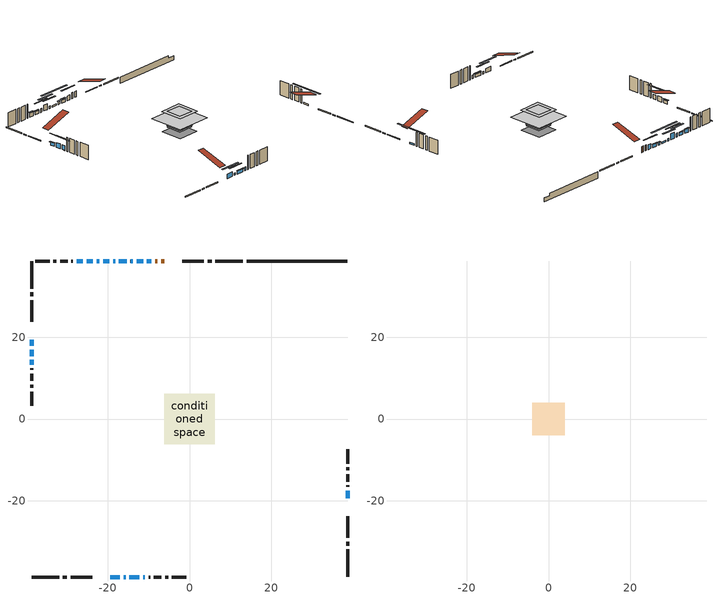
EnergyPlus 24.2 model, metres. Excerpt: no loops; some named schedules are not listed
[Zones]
conditioned space
 floor outside (Floor1 construction): -2.82,-2.82 -2.82,2.82 2.82,2.82 2.82,-2.82 z0.61
 floor adiabatic (AdiabaticFloorConstruction): -6.16,-6.16 -6.16,6.16 6.16,6.16 6.16,-6.16 z3.05
 floor foundation (Slab1 construction): -3.86,-3.86 -3.86,3.86 3.86,3.86 3.86,-3.86 z-1.52
 floor foundation (Slab2 construction): -2.68,-2.68 -2.68,2.68 2.68,2.68 2.68,-2.68 z0
 wall outside (RimJoist1 construction): 13.09,38.71 6.35,38.71 / -38.71,-38.71 -31.96,-38.71 / -38.71,38.71 -38.71,31.96 / 38.71,-38.71 38.71,-31.96 z0.61:0.91
 wall outside (RimJoist2 construction): 5.42,38.71 4.42,38.71 / -31.03,-38.71 -30.03,-38.71 / -38.71,31.03 -38.71,30.03 / 38.71,-31.03 38.71,-30.03 z0.61:0.91
 wall outside (RimJoist3 construction): 3.49,38.71 -1.82,38.71 / -29.11,-38.71 -23.79,-38.71 / -38.71,29.11 -38.71,23.79 / 38.71,-29.11 38.71,-23.79 z0.61:0.91
 wall outside (AdiabaticWallConstruction 1): -6.14,38.71 -6.95,38.71 / -7.88,38.71 -8.42,38.71 z0.61:2.64
 wall outside (AdiabaticWallConstruction): -9.34,38.71 -10.47,38.71 / -38.71,17.03 -38.71,15.4 / -38.71,14.47 -38.71,13.35 z0.61:2.24; -19.48,-38.71 -17.04,-38.71 z0.61:2.13; -11.39,38.71 -12.92,38.71 / -14.73,-38.71 -12.29,-38.71 / -38.71,19.48 -38.71,17.95 / -23.67,38.71 -25.2,38.71 z0.61:1.68; -13.84,38.71 -14.46,38.71 z0.61:1.53; -16.11,-38.71 -15.65,-38.71 / -18.24,38.71 -18.7,38.71 z0.61:1.43; 38.71,-19.48 38.71,-17.55 / -15.38,38.71 -17.32,38.71 z0.61:1.12; -19.63,38.71 -21.16,38.71 z0.61:2.64; -22.08,38.71 -22.75,38.71 z0.61:1.93; -26.13,38.71 -27.65,38.71 z0.61:1.98; -11.36,-38.71 -10.94,-38.71 z0.61:1.83
 wall outside (Wall1 construction): -28.58,38.71 -28.95,38.71 / -10.01,-38.71 -9.64,-38.71 / -38.71,12.42 -38.71,12.05 / 38.71,-16.62 38.71,-16.24 z0.61:5.49
 wall outside (Wall2 construction): -29.88,38.71 -31.69,38.71 / -8.71,-38.71 -6.9,-38.71 / -38.71,11.12 -38.71,9.31 / 38.71,-15.31 38.71,-13.51 z0.61:5.49
 wall outside (Wall3 construction): -32.62,38.71 -33.34,38.71 / -5.97,-38.71 -5.25,-38.71 / -38.71,8.38 -38.71,7.66 / 38.71,-12.58 38.71,-11.86 z0.61:5.49
 wall outside (Wall4 construction): -34.27,38.71 -37.78,38.71 / -4.32,-38.71 -0.81,-38.71 / -38.71,6.74 -38.71,3.22 / 38.71,-10.93 38.71,-7.41 z0.61:5.49
 wall foundation (FoundationWall1 construction): 14.02,38.71,-1.52 14.02,38.71,0.61 36.24,38.71,0.61 36.24,38.71,-0.19 38.71,38.71,-0.19 38.71,38.71,-1.52
 window (WindowConstruction): -9.35,38.71 -10.46,38.71 z0.61:2.23
 window (WindowConstruction 8): -19.48,-38.71 -17.04,-38.71 z0.61:2.13
 window (WindowConstruction 9): -11.39,38.71 -12.92,38.71 z0.61:1.68
 window (WindowConstruction 10): -13.85,38.71 -14.46,38.71 z0.61:1.52
 window (WindowConstruction 11): -16.11,-38.71 -15.65,-38.71 z0.61:1.42
 window (WindowConstruction 12): -14.72,-38.71 -12.29,-38.71 z0.61:1.68
 window (WindowConstruction 13): -38.71,19.48 -38.71,17.95 z0.61:1.68
 window (WindowConstruction 15): 38.71,-19.48 38.71,-17.55 z0.61:1.12
 window (WindowConstruction 16): -15.38,38.71 -17.32,38.71 z0.61:1.12
 window (WindowConstruction 1): -18.24,38.71 -18.7,38.71 z0.61:1.42
 window (WindowConstruction 2): -19.63,38.71 -21.15,38.71 z0.61:2.64
 window (WindowConstruction 3): -22.08,38.71 -22.75,38.71 z0.61:1.93
 window (WindowConstruction 4): -23.67,38.71 -25.2,38.71 z0.61:1.68
 window (WindowConstruction 5): -26.13,38.71 -27.65,38.71 z0.61:1.98
 window (WindowConstruction 6): -38.71,17.02 -38.71,15.4 z0.61:2.23
 window (WindowConstruction 7): -38.71,14.47 -38.71,13.35 z0.61:2.23
 window (WindowConstruction 14): -11.36,-38.71 -10.94,-38.71 z0.61:1.83
 door (Door): -6.14,38.71 -6.95,38.71 z0.61:2.64
 door (Door 1): -7.88,38.71 -8.42,38.71 z0.61:2.64
 ceiling adiabatic (AdiabaticFloorConstruction): 6.16,-6.16 6.16,6.16 -6.16,6.16 -6.16,-6.16 z3.05
attic - vented
 floor to conditioned space (Floor2 construction Reversed): -2.69,-2.69 -2.69,2.69 2.69,2.69 2.69,-2.69 z5.49
 floor to conditioned space (Floor3 construction Reversed): -3.96,-3.96 -3.96,3.96 3.96,3.96 3.96,-3.96 z5.49
 roof outside (Roof1 construction): -5.21,38.71,5.49 -5.21,29.39,8.6 -2.75,29.39,8.6 -2.75,38.71,5.49; -20.41,-38.71,5.49 -20.41,-29.39,8.6 -22.86,-29.39,8.6 -22.86,-38.71,5.49; -38.71,20.41,5.49 -29.39,20.41,8.6 -29.39,22.86,8.6 -38.71,22.86,5.49; 38.71,-20.41,5.49 29.39,-20.41,8.6 29.39,-22.86,8.6 38.71,-22.86,5.49
shading: -12.95,38.71 -6.86,38.71 -6.86,39.12 -12.95,39.12 z4.72; -14.55,-38.71 -21.97,-38.71 -21.97,-39.12 -14.55,-39.12 z4.62; -13.12,38.71 -11.19,38.71 -11.19,39.12 -13.12,39.12 z1.88; -14.66,38.71 -13.64,38.71 -13.64,39.12 -14.66,39.12 z1.73; -13.16,-38.71 -18.6,-38.71 -18.6,-39.12 -13.16,-39.12 z3.91; -12.09,-38.71 -14.93,-38.71 -14.93,-39.12 -12.09,-39.12 z1.88; -38.71,17.75 -38.71,19.68 -39.12,19.68 -39.12,17.75 z1.88; 38.71,-12.62 38.71,-24.41 39.12,-24.41 39.12,-12.62 z6.05; -22.24,38.71 -10.46,38.71 -10.46,39.12 -22.24,39.12 z6.05; -21.19,38.71 -15.75,38.71 -15.75,39.12 -21.19,39.12 z3.91; -23.64,38.71 -17.14,38.71 -17.14,39.12 -23.64,39.12 z5.13; -25.24,38.71 -19.59,38.71 -19.59,39.12 -25.24,39.12 z4.42; -25.4,38.71 -23.47,38.71 -23.47,39.12 -25.4,39.12 z1.88; -27.85,38.71 -25.93,38.71 -25.93,39.12 -27.85,39.12 z2.18; -38.71,12.91 -38.71,19.51 -39.12,19.51 -39.12,12.91 z4.72; -38.71,10.86 -38.71,16.96 -39.12,16.96 -39.12,10.86 z4.72
[Building]
Building 1: Terrain=Suburbs
[Site:Location]
Ottawa Intl AP_ON: Latitude {deg}=45.32; Longitude {deg}=-75.67; Time Zone {hr}=-5; Elevation {m}=115; Keep Site Location Information=Yes
[Site:GroundTemperature:Shallow]
1.18808, -1.19398, -1.38475, -0.254337, 4.28362, 8.80044, 12.7163, 15.1969, 15.4076, 13.3901, 9.57408, 5.19582
[Site:WaterMainsTemperature]
Calculation Method=Schedule; Temperature Schedule=mains temperature schedule
[Material] Roughness=Rough; Thermal Absorptance=0.9
Name | Thickness {m} | Conductivity {W/m-K} | Density {kg/m3} | Specific Heat {J/kg-K} | Solar Absorptance | Visible Absorptance
asphalt or fiberglass shingles | 0.00635 | 0.162714 | 1121.4 | 1465.45 | 0.4 | 0.4
ceiling loosefill ins | 0.169333 | 0.0480833 | 16.02 | 1046.75 | 0.7 | 0.7
ceiling stud and cavity | 0.1397 | 0.12817 | 65.682 | 1177.47 | 0.7 | 0.7
ceiling stud and cavity 1 | 0.1397 | 0.103981 | 65.682 | 1177.47 | 0.7 | 0.7
concrete 4.0 in. | 0.1016 | 1.803125 | 2242.8 | 837.4 | 0.7 | 0.7
concrete 8.0 in. | 0.2032 | 1.803125 | 2242.8 | 837.4 | 0.7 | 0.7
door material | 0.04445 | 0.327969 | 512.64 | 1214.23 | 0.7 | 0.7
exterior vertical ins | 0.00286223 | 0.029427 | 32.04 | 1214.23 | 0.7 | 0.7
floor covering | 0.0127 | 0.0433444 | 54.468 | 1339.84 | 0.6 | 0.6
floor rigid ins; rim joist rigid ins | 0.051816 | 0.029427 | 32.04 | 1214.23 | 0.7 | 0.7
floor rigid ins 1; wall rigid ins | 0.512978 | 0.029427 | 32.04 | 1214.23 | 0.7 | 0.7
floor stud and cavity | 0.1397 | 0.0833205 | 92.3553 | 1139.71 | 0.7 | 0.7
floor stud and cavity 1 | 0.1397 | 1.75129 | 37.0049 | 1207.88 | 0.7 | 0.7
furniture material conditioned space 1 | 0.1524 | 0.115458 | 640.8 | 1214.23 | 0.6 | 0.6
gypsum board | 0.0127 | 0.160291 | 801 | 837.4 | 0.6 | 0.6
gypsum board 1 | 0.0127 | 0.160291 | 801 | 837.4 | 0.7 | 0.7
osb sheathing 0.5 in. | 0.0127 | 0.115458 | 512.64 | 1214.23 | 0.7 | 0.7
osb sheathing 0.75 in. | 0.01905 | 0.115458 | 512.64 | 1214.23 | 0.7 | 0.7
osb sheathing 2.0 in. | 0.0508 | 0.115458 | 512.64 | 1214.23 | 0.7 | 0.7
rim joist stud and cavity | 0.0508 | 0.0356798 | 125.044 | 1163.47 | 0.6 | 0.6
rim joist stud and cavity 1 | 0.0508 | 0.0409464 | 125.044 | 1163.47 | 0.6 | 0.6
rim joist stud and cavity 2 | 0.0508 | 0.165372 | 50.32683 | 1063.81 | 0.6 | 0.6
wall stud and cavity | 0.1397 | 0.126336 | 139.0536 | 1170.24 | 0.7 | 0.7
wall stud and cavity 1 | 0.1397 | 0.10094 | 139.0536 | 1170.24 | 0.7 | 0.7
wall stud and cavity 2 | 0.1397 | 0.0950161 | 139.0536 | 1170.24 | 0.7 | 0.7
wall stud and cavity 3 | 0.1397 | 0.100175 | 139.0536 | 1170.24 | 0.7 | 0.7
wall stud and cavity 4 | 0.0889 | 0.380278 | 52.3479 | 1209.89 | 0.7 | 0.7
wall stud and cavity 5 | 0.0889 | 0.391764 | 83.0341 | 1211.67 | 0.7 | 0.7
wood siding | 0.0254 | 0.102417 | 544.68 | 1172.36 | 0.4 | 0.4
wood siding 1; wood siding 2; wood siding 3 | 0.0254 | 0.102417 | 544.68 | 1172.36 | 0.7 | 0.7
[WindowMaterial:SimpleGlazingSystem]
Name | U-Factor {W/m2-K} | Solar Heat Gain Coefficient
WindowMaterial | 3.0542 | 0.61
WindowMaterial 1 | 3.125739 | 0.41
WindowMaterial 10 | 3.02751 | 0.45
WindowMaterial 11 | 3.10246 | 0.6
WindowMaterial 12 | 3.04284 | 0.44
WindowMaterial 2 | 2.98606 | 0.58
WindowMaterial 3 | 3.08259 | 0.54
WindowMaterial 4 | 3.05704 | 0.61
WindowMaterial 5 | 2.918492 | 0.63
WindowMaterial 6 | 3.04227 | 0.64
WindowMaterial 7 | 2.89692 | 0.65
WindowMaterial 8 | 2.93212 | 0.61
WindowMaterial 9 | 2.99571 | 0.51
[Construction]
AdiabaticFloorConstruction: floor stud and cavity 1, floor rigid ins 1, osb sheathing 0.75 in., floor covering
AdiabaticWallConstruction: wood siding 2, wall rigid ins, wall stud and cavity 4, gypsum board
AdiabaticWallConstruction 1: wood siding 3, wall rigid ins, wall stud and cavity 4, gypsum board
Door; Door 1: door material
Floor1 construction: floor stud and cavity, floor rigid ins, osb sheathing 0.75 in., floor covering
Floor2 construction Reversed: gypsum board, ceiling stud and cavity, ceiling loosefill ins
Floor3 construction Reversed: gypsum board, ceiling stud and cavity 1, ceiling loosefill ins
FoundationWall1 construction: concrete 8.0 in., gypsum board 1
furniture construction conditioned space 1: furniture material conditioned space 1
PartitionWallConstruction: gypsum board, wall stud and cavity 5, gypsum board
RimJoist1 construction: wood siding 1, osb sheathing 2.0 in., rim joist stud and cavity
RimJoist2 construction: wood siding 1, rim joist rigid ins, osb sheathing 2.0 in., rim joist stud and cavity 1
RimJoist3 construction: wood siding 1, rim joist stud and cavity 2
Roof1 construction: asphalt or fiberglass shingles
Slab1 construction; Slab2 construction: concrete 4.0 in.
Wall1 construction: wood siding, osb sheathing 0.5 in., wall stud and cavity, gypsum board
Wall2 construction: wood siding, osb sheathing 0.5 in., wall stud and cavity 1, gypsum board
Wall3 construction: wood siding, osb sheathing 0.5 in., wall stud and cavity 2, gypsum board
Wall4 construction: wood siding, osb sheathing 0.5 in., wall stud and cavity 3, gypsum board
WindowConstruction; WindowConstruction 7: WindowMaterial
WindowConstruction 1: WindowMaterial 1
WindowConstruction 10: WindowMaterial 9
WindowConstruction 11: WindowMaterial 10
WindowConstruction 12; WindowConstruction 5: WindowMaterial 5
WindowConstruction 13; WindowConstruction 9: WindowMaterial 8
WindowConstruction 14: WindowMaterial 11
WindowConstruction 15; WindowConstruction 16: WindowMaterial 12
WindowConstruction 2: WindowMaterial 2
WindowConstruction 3: WindowMaterial 3
WindowConstruction 4: WindowMaterial 4
WindowConstruction 6: WindowMaterial 6
WindowConstruction 8: WindowMaterial 7
[Zone] Multiplier=1; Part of Total Floor Area=Yes
Name | Volume {m3}
attic - vented | 46.2507
conditioned space | 527.5
[Space]
Name | Zone | Volume {m3}
attic - vented 1 | attic - vented | 46.2507
conditioned space 1 | conditioned space | 527.5
[ZoneInfiltration:EffectiveLeakageArea]
infil attic - vented 1: Zone or Space=attic - vented 1; Schedule=Always On Discrete; Effective Air Leakage Area {cm2}=3859.37; Stack Coefficient=0.000216149; Wind Coefficient=9.93337e-06
[ZoneMixing]
whole house fan mix: Zone or Space=attic - vented; Schedule=Always On Continuous; Design Flow Rate Calculation Method=Flow/Zone; Design Flow Rate {m3/s}=0; Source Zone or Space=conditioned space
[SurfaceProperty:ExposedFoundationPerimeter] Exposed Perimeter Calculation Method=TotalExposedPerimeter
Name | Total Exposed Perimeter {m}
Slab1 | 24.689
Slab2 | 16.154
[InternalMass] Zone or ZoneList=conditioned space; Space or SpaceList=conditioned space 1
Name | Construction | Surface Area {m2}
furniture mass conditioned space 1 | furniture construction conditioned space 1 | 108.85
partition wall mass | PartitionWallConstruction | 272.126
[Lights]
interior lighting: Zone or ZoneList or Space or SpaceList=conditioned space 1; Schedule=interior lighting schedule; Design Level Calculation Method=LightingLevel; Lighting Level {W}=343.2; Return Air Fraction=0; Fraction Radiant=0.6; Fraction Visible=0.2; Fraction Replaceable=1
[People]
occupants: Zone or ZoneList or Space or SpaceList=conditioned space 1; Number of People Schedule=occupants schedule; Number of People Calculation Method=People; Number of People=3; Fraction Radiant=0.314171; Sensible Heat Fraction=0.56303; Activity Level Schedule=occupants activity schedule; Carbon Dioxide Generation Rate {m3/s-W}=0; Enable ASHRAE 55 Comfort Warnings=No; Mean Radiant Temperature Calculation Type=EnclosureAveraged
[ElectricEquipment] Zone or ZoneList or Space or SpaceList=conditioned space 1; Design Level Calculation Method=EquipmentLevel
Name | Schedule | Design Level {W} | Fraction Latent | Fraction Radiant | Fraction Lost
clothes dryer | clothes dryer schedule | 140.772 | 0.015 | 0.081 | 0.85
clothes washer | clothes washer schedule | 32.1985 | 0.03 | 0.162 | 0.7
cooking range | cooking range schedule | 215.147 | 0.08 | 0.432 | 0.2
dishwasher | dishwasher schedule | 66.8632 | 0.3 | 0.18 | 0.4
fridge | fridge schedule | 72.9452 | 0 | 0.6 | 0
mech vent bath fan 0 | mech vent bath fan 0 schedule | 50.2 | 0 | 0 | 1
mech vent bath fan 1 | mech vent bath fan 1 schedule | 50.2 | 0 | 0 | 1
mech vent house fan | mech vent house fan schedule | 0 | 0 | 0 | 1
mech vent house fan cfis | mech vent house fan cfis schedule | 0 | 0 | 0 | 0
mech vent range fan 0 | mech vent range fan 0 schedule | 57 | 0 | 0 | 1
misc plug loads | misc plug loads schedule | 494.7 | 0.045 | 0.513 | 0.1
whole house fan | Always On Discrete | 0 | 0 | 0 | 1
[OtherEquipment] Zone or ZoneList or Space or SpaceList=conditioned space 1; Design Level Calculation Method=EquipmentLevel
Name | Fuel Type | Schedule | Design Level {W} | Fraction Latent | Fraction Radiant | Fraction Lost
clothes dryer 1 | Electricity | clothes dryer schedule | 0 | 0.015 | 0.081 | 0.85
cooking range 1 | Electricity | cooking range schedule | 0 | 0.08 | 0.432 | 0.2
general water use latent | None | general water use schedule | 62.594 | 1 | 0 | 0
general water use sensible | None | general water use schedule | -61.6891 | 0 | 0.6 | 0
mech vent house fan latent load | None | Always On Discrete | 0 | 1 | 0 | 0
mech vent house fan sensible load | None | Always On Discrete | 0 | 0 | 0 | 0
water heater energy adjustment1 | NaturalGas | Always On Discrete | 0.01 | 0 | 0 | 1
[ZoneInfiltration:DesignFlowRate] Zone or ZoneList or Space or SpaceList=conditioned space 1; Schedule=Always On Discrete; Design Flow Rate Calculation Method=Flow/Zone; Design Flow Rate {m3/s}=0
infil flow; natural vent flow; whole house fan flow
[Foundation:Kiva] Initial Indoor Air Temperature {C}=18; Wall Depth Below Slab {m}=0.2032
Name | Wall Height Above Grade {m} | Custom Block Material Name 1 | Custom Block Depth 1 {m} | Custom Block X Position 1 {m} | Custom Block Z Position 1 {m}
Foundation Kiva 1 | 0.609996 | exterior vertical ins | 2.13 | 0.2159 | 0
Foundation Kiva 2 | 0.1016
[Foundation:Kiva:Settings]
Soil Conductivity {W/m-K}=0.849921; Soil Density {kg/m3}=1842.3; Soil Specific Heat {J/kg-K}=418.7; Ground Solar Absorptivity=0.9; Ground Thermal Absorptivity=0.9; Ground Surface Roughness {m}=0.03; Far-Field Width {m}=40; Deep-Ground Boundary Condition=ZeroFlux; Deep-Ground Depth {m}=40; Minimum Cell Dimension {m}=0.2; Maximum Cell Growth Coefficient=3; Simulation Timestep=Timestep
[Exterior:Lights]
exterior lighting: Schedule=exterior lighting schedule; Design Level {W}=75.6
[Schedule:Constant]
Name | Hourly Value
Always On Continuous; mech vent house fan schedule; mech vent house fan cfis schedule; Always On Discrete | 1
occupants activity schedule | 117.228
fridge schedule | 0
[Schedule:Week:Daily]
interior lighting schedule Week Rule - Jan1-Jan27: interior lighting schedule day, interior lighting schedule day, interior lighting schedule day, interior lighting schedule day, interior lighting schedule day, interior lighting schedule day, interior lighting schedule day, interior lighting schedule default day, interior lighting schedule default day, interior lighting schedule default day, interior lighting schedule default day, interior lighting schedule default day
interior lighting schedule Week Rule - Jan28-Feb3: interior lighting schedule day, interior lighting schedule day, interior lighting schedule day, interior lighting schedule day, interior lighting schedule day 1, interior lighting schedule day 1, interior lighting schedule day 1, interior lighting schedule default day, interior lighting schedule default day, interior lighting schedule default day, interior lighting schedule default day, interior lighting schedule default day
interior lighting schedule Week Rule - Feb4-Feb24: interior lighting schedule day 1, interior lighting schedule day 1, interior lighting schedule day 1, interior lighting schedule day 1, interior lighting schedule day 1, interior lighting schedule day 1, interior lighting schedule day 1, interior lighting schedule default day, interior lighting schedule default day, interior lighting schedule default day, interior lighting schedule default day, interior lighting schedule default day
interior lighting schedule Week Rule - Feb25-Mar3: interior lighting schedule day 1, interior lighting schedule day 1, interior lighting schedule day 1, interior lighting schedule day 1, interior lighting schedule day 2, interior lighting schedule day 2, interior lighting schedule day 2, interior lighting schedule default day, interior lighting schedule default day, interior lighting schedule default day, interior lighting schedule default day, interior lighting schedule default day
interior lighting schedule Week Rule - Mar4-Mar31: interior lighting schedule day 2, interior lighting schedule day 2, interior lighting schedule day 2, interior lighting schedule day 2, interior lighting schedule day 2, interior lighting schedule day 2, interior lighting schedule day 2, interior lighting schedule default day, interior lighting schedule default day, interior lighting schedule default day, interior lighting schedule default day, interior lighting schedule default day
interior lighting schedule Week Rule - Apr1-Apr28: interior lighting schedule day 3, interior lighting schedule day 3, interior lighting schedule day 3, interior lighting schedule day 3, interior lighting schedule day 3, interior lighting schedule day 3, interior lighting schedule day 3, interior lighting schedule default day, interior lighting schedule default day, interior lighting schedule default day, interior lighting schedule default day, interior lighting schedule default day
interior lighting schedule Week Rule - Apr29-May5: interior lighting schedule day 3, interior lighting schedule day 3, interior lighting schedule day 4, interior lighting schedule day 4, interior lighting schedule day 4, interior lighting schedule day 4, interior lighting schedule day 4, interior lighting schedule default day, interior lighting schedule default day, interior lighting schedule default day, interior lighting schedule default day, interior lighting schedule default day
interior lighting schedule Week Rule - May6-May26: interior lighting schedule day 4, interior lighting schedule day 4, interior lighting schedule day 4, interior lighting schedule day 4, interior lighting schedule day 4, interior lighting schedule day 4, interior lighting schedule day 4, interior lighting schedule default day, interior lighting schedule default day, interior lighting schedule default day, interior lighting schedule default day, interior lighting schedule default day
interior lighting schedule Week Rule - May27-Jun2: interior lighting schedule day 4, interior lighting schedule day 4, interior lighting schedule day 4, interior lighting schedule day 4, interior lighting schedule day 4, interior lighting schedule day 5, interior lighting schedule day 5, interior lighting schedule default day, interior lighting schedule default day, interior lighting schedule default day, interior lighting schedule default day, interior lighting schedule default day
interior lighting schedule Week Rule - Jun3-Jun30: interior lighting schedule day 5, interior lighting schedule day 5, interior lighting schedule day 5, interior lighting schedule day 5, interior lighting schedule day 5, interior lighting schedule day 5, interior lighting schedule day 5, interior lighting schedule default day, interior lighting schedule default day, interior lighting schedule default day, interior lighting schedule default day, interior lighting schedule default day
interior lighting schedule Week Rule - Jul1-Jul28: interior lighting schedule day 6, interior lighting schedule day 6, interior lighting schedule day 6, interior lighting schedule day 6, interior lighting schedule day 6, interior lighting schedule day 6, interior lighting schedule day 6, interior lighting schedule default day, interior lighting schedule default day, interior lighting schedule default day, interior lighting schedule default day, interior lighting schedule default day
interior lighting schedule Week Rule - Jul29-Aug4: interior lighting schedule day 6, interior lighting schedule day 6, interior lighting schedule day 6, interior lighting schedule day 7, interior lighting schedule day 7, interior lighting schedule day 7, interior lighting schedule day 7, interior lighting schedule default day, interior lighting schedule default day, interior lighting schedule default day, interior lighting schedule default day, interior lighting schedule default day
interior lighting schedule Week Rule - Aug5-Aug25: interior lighting schedule day 7, interior lighting schedule day 7, interior lighting schedule day 7, interior lighting schedule day 7, interior lighting schedule day 7, interior lighting schedule day 7, interior lighting schedule day 7, interior lighting schedule default day, interior lighting schedule default day, interior lighting schedule default day, interior lighting schedule default day, interior lighting schedule default day
interior lighting schedule Week Rule - Aug26-Sep1: interior lighting schedule day 7, interior lighting schedule day 7, interior lighting schedule day 7, interior lighting schedule day 7, interior lighting schedule day 7, interior lighting schedule day 7, interior lighting schedule day 8, interior lighting schedule default day, interior lighting schedule default day, interior lighting schedule default day, interior lighting schedule default day, interior lighting schedule default day
interior lighting schedule Week Rule - Sep2-Sep29: interior lighting schedule day 8, interior lighting schedule day 8, interior lighting schedule day 8, interior lighting schedule day 8, interior lighting schedule day 8, interior lighting schedule day 8, interior lighting schedule day 8, interior lighting schedule default day, interior lighting schedule default day, interior lighting schedule default day, interior lighting schedule default day, interior lighting schedule default day
interior lighting schedule Week Rule - Sep30-Oct6: interior lighting schedule day 8, interior lighting schedule day 9, interior lighting schedule day 9, interior lighting schedule day 9, interior lighting schedule day 9, interior lighting schedule day 9, interior lighting schedule day 9, interior lighting schedule default day, interior lighting schedule default day, interior lighting schedule default day, interior lighting schedule default day, interior lighting schedule default day
interior lighting schedule Week Rule - Oct7-Oct27: interior lighting schedule day 9, interior lighting schedule day 9, interior lighting schedule day 9, interior lighting schedule day 9, interior lighting schedule day 9, interior lighting schedule day 9, interior lighting schedule day 9, interior lighting schedule default day, interior lighting schedule default day, interior lighting schedule default day, interior lighting schedule default day, interior lighting schedule default day
interior lighting schedule Week Rule - Oct28-Nov3: interior lighting schedule day 9, interior lighting schedule day 9, interior lighting schedule day 9, interior lighting schedule day 9, interior lighting schedule day 10, interior lighting schedule day 10, interior lighting schedule day 10, interior lighting schedule default day, interior lighting schedule default day, interior lighting schedule default day, interior lighting schedule default day, interior lighting schedule default day
interior lighting schedule Week Rule - Nov4-Nov24: interior lighting schedule day 10, interior lighting schedule day 10, interior lighting schedule day 10, interior lighting schedule day 10, interior lighting schedule day 10, interior lighting schedule day 10, interior lighting schedule day 10, interior lighting schedule default day, interior lighting schedule default day, interior lighting schedule default day, interior lighting schedule default day, interior lighting schedule default day
interior lighting schedule Week Rule - Nov25-Dec1: interior lighting schedule day 10, interior lighting schedule day 10, interior lighting schedule day 10, interior lighting schedule day 10, interior lighting schedule day 10, interior lighting schedule day 10, interior lighting schedule day 11, interior lighting schedule default day, interior lighting schedule default day, interior lighting schedule default day, interior lighting schedule default day, interior lighting schedule default day
interior lighting schedule Week Rule - Dec2-Dec31: interior lighting schedule day 11, interior lighting schedule day 11, interior lighting schedule day 11, interior lighting schedule day 11, interior lighting schedule day 11, interior lighting schedule day 11, interior lighting schedule day 11, interior lighting schedule default day, interior lighting schedule default day, interior lighting schedule default day, interior lighting schedule default day, interior lighting schedule default day
occupants schedule Week Rule - Jan1-Dec31: occupants schedule day, occupants schedule day, occupants schedule day, occupants schedule day, occupants schedule day, occupants schedule day, occupants schedule day, occupants schedule default day, occupants schedule default day, occupants schedule default day, occupants schedule default day, occupants schedule default day
clothes dryer schedule Week Rule - Jan1-Dec31: clothes dryer schedule day, clothes dryer schedule day, clothes dryer schedule day, clothes dryer schedule day, clothes dryer schedule day, clothes dryer schedule day, clothes dryer schedule day, clothes dryer schedule default day, clothes dryer schedule default day, clothes dryer schedule default day, clothes dryer schedule default day, clothes dryer schedule default day
clothes washer schedule Week Rule - Jan1-Dec31: clothes washer schedule day, clothes washer schedule day, clothes washer schedule day, clothes washer schedule day, clothes washer schedule day, clothes washer schedule day, clothes washer schedule day, clothes washer schedule default day, clothes washer schedule default day, clothes washer schedule default day, clothes washer schedule default day, clothes washer schedule default day
cooking range schedule Week Rule - Jan1-Dec31: cooking range schedule day, cooking range schedule day, cooking range schedule day, cooking range schedule day, cooking range schedule day, cooking range schedule day, cooking range schedule day, cooking range schedule default day, cooking range schedule default day, cooking range schedule default day, cooking range schedule default day, cooking range schedule default day
dishwasher schedule Week Rule - Jan1-Dec31: dishwasher schedule day, dishwasher schedule day, dishwasher schedule day, dishwasher schedule day, dishwasher schedule day, dishwasher schedule day, dishwasher schedule day, dishwasher schedule default day, dishwasher schedule default day, dishwasher schedule default day, dishwasher schedule default day, dishwasher schedule default day
mech vent bath fan 0 schedule Week Rule - Jan1-Dec31: mech vent bath fan 0 schedule day, mech vent bath fan 0 schedule day, mech vent bath fan 0 schedule day, mech vent bath fan 0 schedule day, mech vent bath fan 0 schedule day, mech vent bath fan 0 schedule day, mech vent bath fan 0 schedule day, mech vent bath fan 0 schedule default day, mech vent bath fan 0 schedule default day, mech vent bath fan 0 schedule default day, mech vent bath fan 0 schedule default day, mech vent bath fan 0 schedule default day
mech vent bath fan 1 schedule Week Rule - Jan1-Dec31: mech vent bath fan 1 schedule day, mech vent bath fan 1 schedule day, mech vent bath fan 1 schedule day, mech vent bath fan 1 schedule day, mech vent bath fan 1 schedule day, mech vent bath fan 1 schedule day, mech vent bath fan 1 schedule day, mech vent bath fan 1 schedule default day, mech vent bath fan 1 schedule default day, mech vent bath fan 1 schedule default day, mech vent bath fan 1 schedule default day, mech vent bath fan 1 schedule default day
mech vent range fan 0 schedule Week Rule - Jan1-Dec31: mech vent range fan 0 schedule day, mech vent range fan 0 schedule day, mech vent range fan 0 schedule day, mech vent range fan 0 schedule day, mech vent range fan 0 schedule day, mech vent range fan 0 schedule day, mech vent range fan 0 schedule day, mech vent range fan 0 schedule default day, mech vent range fan 0 schedule default day, mech vent range fan 0 schedule default day, mech vent range fan 0 schedule default day, mech vent range fan 0 schedule default day
misc plug loads schedule Week Rule - Jan1-Dec31: misc plug loads schedule day, misc plug loads schedule day, misc plug loads schedule day, misc plug loads schedule day, misc plug loads schedule day, misc plug loads schedule day, misc plug loads schedule day, misc plug loads schedule default day, misc plug loads schedule default day, misc plug loads schedule default day, misc plug loads schedule default day, misc plug loads schedule default day
general water use schedule Week Rule - Jan1-Dec31: general water use schedule day, general water use schedule day, general water use schedule day, general water use schedule day, general water use schedule day, general water use schedule day, general water use schedule day, general water use schedule default day, general water use schedule default day, general water use schedule default day, general water use schedule default day, general water use schedule default day
exterior lighting schedule Week Rule - Jan1-Jan27: exterior lighting schedule day, exterior lighting schedule day, exterior lighting schedule day, exterior lighting schedule day, exterior lighting schedule day, exterior lighting schedule day, exterior lighting schedule day, exterior lighting schedule default day, exterior lighting schedule default day, exterior lighting schedule default day, exterior lighting schedule default day, exterior lighting schedule default day
exterior lighting schedule Week Rule - Jan28-Feb3: exterior lighting schedule day, exterior lighting schedule day, exterior lighting schedule day, exterior lighting schedule day, exterior lighting schedule day 1, exterior lighting schedule day 1, exterior lighting schedule day 1, exterior lighting schedule default day, exterior lighting schedule default day, exterior lighting schedule default day, exterior lighting schedule default day, exterior lighting schedule default day
exterior lighting schedule Week Rule - Feb4-Feb24: exterior lighting schedule day 1, exterior lighting schedule day 1, exterior lighting schedule day 1, exterior lighting schedule day 1, exterior lighting schedule day 1, exterior lighting schedule day 1, exterior lighting schedule day 1, exterior lighting schedule default day, exterior lighting schedule default day, exterior lighting schedule default day, exterior lighting schedule default day, exterior lighting schedule default day
exterior lighting schedule Week Rule - Feb25-Mar3: exterior lighting schedule day 1, exterior lighting schedule day 1, exterior lighting schedule day 1, exterior lighting schedule day 1, exterior lighting schedule day 2, exterior lighting schedule day 2, exterior lighting schedule day 2, exterior lighting schedule default day, exterior lighting schedule default day, exterior lighting schedule default day, exterior lighting schedule default day, exterior lighting schedule default day
exterior lighting schedule Week Rule - Mar4-Mar31: exterior lighting schedule day 2, exterior lighting schedule day 2, exterior lighting schedule day 2, exterior lighting schedule day 2, exterior lighting schedule day 2, exterior lighting schedule day 2, exterior lighting schedule day 2, exterior lighting schedule default day, exterior lighting schedule default day, exterior lighting schedule default day, exterior lighting schedule default day, exterior lighting schedule default day
exterior lighting schedule Week Rule - Apr1-Apr28: exterior lighting schedule day 3, exterior lighting schedule day 3, exterior lighting schedule day 3, exterior lighting schedule day 3, exterior lighting schedule day 3, exterior lighting schedule day 3, exterior lighting schedule day 3, exterior lighting schedule default day, exterior lighting schedule default day, exterior lighting schedule default day, exterior lighting schedule default day, exterior lighting schedule default day
exterior lighting schedule Week Rule - Apr29-May5: exterior lighting schedule day 3, exterior lighting schedule day 3, exterior lighting schedule day 4, exterior lighting schedule day 4, exterior lighting schedule day 4, exterior lighting schedule day 4, exterior lighting schedule day 4, exterior lighting schedule default day, exterior lighting schedule default day, exterior lighting schedule default day, exterior lighting schedule default day, exterior lighting schedule default day
[Schedule:Year]
interior lighting schedule: interior lighting schedule Week Rule - Jan1-Jan27, 1, 1, 1, 27, interior lighting schedule Week Rule - Jan28-Feb3, 1, 28, 2, 3, interior lighting schedule Week Rule - Feb4-Feb24, 2, 4, 2, 24, interior lighting schedule Week Rule - Feb25-Mar3, 2, 25, 3, 3, interior lighting schedule Week Rule - Mar4-Mar31, 3, 4, 3, 31, interior lighting schedule Week Rule - Apr1-Apr28, 4, 1, 4, 28, interior lighting schedule Week Rule - Apr29-May5, 4, 29, 5, 5, interior lighting schedule Week Rule - May6-May26, 5, 6, 5, 26, interior lighting schedule Week Rule - May27-Jun2, 5, 27, 6, 2, interior lighting schedule Week Rule - Jun3-Jun30, 6, 3, 6, 30, interior lighting schedule Week Rule - Jul1-Jul28, 7, 1, 7, 28, interior lighting schedule Week Rule - Jul29-Aug4, 7, 29, 8, 4, interior lighting schedule Week Rule - Aug5-Aug25, 8, 5, 8, 25, interior lighting schedule Week Rule - Aug26-Sep1, 8, 26, 9, 1, interior lighting schedule Week Rule - Sep2-Sep29, 9, 2, 9, 29, interior lighting schedule Week Rule - Sep30-Oct6, 9, 30, 10, 6, interior lighting schedule Week Rule - Oct7-Oct27, 10, 7, 10, 27, interior lighting schedule Week Rule - Oct28-Nov3, 10, 28, 11, 3, interior lighting schedule Week Rule - Nov4-Nov24, 11, 4, 11, 24, interior lighting schedule Week Rule - Nov25-Dec1, 11, 25, 12, 1, interior lighting schedule Week Rule - Dec2-Dec31, 12, 2, 12, 31
occupants schedule: occupants schedule Week Rule - Jan1-Dec31, 1, 1, 12, 31
clothes dryer schedule: clothes dryer schedule Week Rule - Jan1-Dec31, 1, 1, 12, 31
clothes washer schedule: clothes washer schedule Week Rule - Jan1-Dec31, 1, 1, 12, 31
cooking range schedule: cooking range schedule Week Rule - Jan1-Dec31, 1, 1, 12, 31
dishwasher schedule: dishwasher schedule Week Rule - Jan1-Dec31, 1, 1, 12, 31
mech vent bath fan 0 schedule: mech vent bath fan 0 schedule Week Rule - Jan1-Dec31, 1, 1, 12, 31
mech vent bath fan 1 schedule: mech vent bath fan 1 schedule Week Rule - Jan1-Dec31, 1, 1, 12, 31
mech vent range fan 0 schedule: mech vent range fan 0 schedule Week Rule - Jan1-Dec31, 1, 1, 12, 31
misc plug loads schedule: misc plug loads schedule Week Rule - Jan1-Dec31, 1, 1, 12, 31
general water use schedule: general water use schedule Week Rule - Jan1-Dec31, 1, 1, 12, 31
exterior lighting schedule: exterior lighting schedule Week Rule - Jan1-Jan27, 1, 1, 1, 27, exterior lighting schedule Week Rule - Jan28-Feb3, 1, 28, 2, 3, exterior lighting schedule Week Rule - Feb4-Feb24, 2, 4, 2, 24, exterior lighting schedule Week Rule - Feb25-Mar3, 2, 25, 3, 3, exterior lighting schedule Week Rule - Mar4-Mar31, 3, 4, 3, 31, exterior lighting schedule Week Rule - Apr1-Apr28, 4, 1, 4, 28, exterior lighting schedule Week Rule - Apr29-May5, 4, 29, 5, 5, exterior lighting schedule Week Rule - May6-May26, 5, 6, 5, 26, exterior lighting schedule Week Rule - May27-Jun2, 5, 27, 6, 2, exterior lighting schedule Week Rule - Jun3-Jun30, 6, 3, 6, 30, exterior lighting schedule Week Rule - Jul1-Jul28, 7, 1, 7, 28, exterior lighting schedule Week Rule - Jul29-Aug4, 7, 29, 8, 4, exterior lighting schedule Week Rule - Aug5-Aug25, 8, 5, 8, 25, exterior lighting schedule Week Rule - Aug26-Sep1, 8, 26, 9, 1, exterior lighting schedule Week Rule - Sep2-Sep29, 9, 2, 9, 29, exterior lighting schedule Week Rule - Sep30-Oct6, 9, 30, 10, 6, exterior lighting schedule Week Rule - Oct7-Oct27, 10, 7, 10, 27, exterior lighting schedule Week Rule - Oct28-Nov3, 10, 28, 11, 3, exterior lighting schedule Week Rule - Nov4-Nov24, 11, 4, 11, 24, exterior lighting schedule Week Rule - Nov25-Dec1, 11, 25, 12, 1, exterior lighting schedule Week Rule - Dec2-Dec31, 12, 2, 12, 31
[Schedule:Compact]
mains temperature schedule: Through: 01/01, For: AllDays, Until: 24:00, 5.98056, Through: 01/02, For: AllDays, Until: 24:00, 5.90111, Through: 01/03, For: AllDays, Until: 24:00, 5.82222, Through: 01/04, For: AllDays, Until: 24:00, 5.74556, Through: 01/05, For: AllDays, Until: 24:00, 5.66944, Through: 01/06, For: AllDays, Until: 24:00, 5.595, Through: 01/07, For: AllDays, Until: 24:00, 5.52222, Through: 01/08, For: AllDays, Until: 24:00, 5.45, Through: 01/09, For: AllDays, Until: 24:00, 5.38, Through: 01/10, For: AllDays, Until: 24:00, 5.31111, Through: 01/11, For: AllDays, Until: 24:00, 5.24333, Through: 01/12, For: AllDays, Until: 24:00, 5.17778, Through: 01/13, For: AllDays, Until: 24:00, 5.11333, Through: 01/14, For: AllDays, Until: 24:00, 5.05, Through: 01/15, For: AllDays, Until: 24:00, 4.98833, Through: 01/16, For: AllDays, Until: 24:00, 4.92889, Through: 01/17, For: AllDays, Until: 24:00, 4.87, Through: 01/18, For: AllDays, Until: 24:00, 4.81333, Through: 01/19, For: AllDays, Until: 24:00, 4.75833, Through: 01/20, For: AllDays, Until: 24:00, 4.70444, Through: 01/21, For: AllDays, Until: 24:00, 4.65278, Through: 01/22, For: AllDays, Until: 24:00, 4.60222, Through: 01/23, For: AllDays, Until: 24:00, 4.55333, Through: 01/24, For: AllDays, Until: 24:00, 4.50667, Through: 01/25, For: AllDays, Until: 24:00, 4.46111, Through: 01/26, For: AllDays, Until: 24:00, 4.41722, Through: 01/27, For: AllDays, Until: 24:00, 4.37556, Through: 01/28, For: AllDays, Until: 24:00, 4.335, Through: 01/29, For: AllDays, Until: 24:00, 4.29667, Through: 01/30, For: AllDays, Until: 24:00, 4.26, Through: 01/31, For: AllDays, Until: 24:00, 4.225, Through: 02/01, For: AllDays, Until: 24:00, 4.19167, Through: 02/02, For: AllDays, Until: 24:00, 4.16, Through: 02/03, For: AllDays, Until: 24:00, 4.13056, Through: 02/04, For: AllDays, Until: 24:00, 4.10278, Through: 02/05, For: AllDays, Until: 24:00, 4.07667, Through: 02/06, For: AllDays, Until: 24:00, 4.05222, Through: 02/07, For: AllDays, Until: 24:00, 4.03, Through: 02/08, For: AllDays, Until: 24:00, 4.00889, Through: 02/09, For: AllDays, Until: 24:00, 3.99056, Through: 02/10, For: AllDays, Until: 24:00, 3.97333, Through: 02/11, For: AllDays, Until: 24:00, 3.95833, Through: 02/12, For: AllDays, Until: 24:00, 3.945, Through: 02/13, For: AllDays, Until: 24:00, 3.93333, Through: 02/14, For: AllDays, Until: 24:00, 3.92389, Through: 02/15, For: AllDays, Until: 24:00, 3.91611, Through: 02/16, For: AllDays, Until: 24:00, 3.91, Through: 02/17, For: AllDays, Until: 24:00, 3.90611, Through: 02/18, For: AllDays, Until: 24:00, 3.90389, Through: 02/19, For: AllDays, Until: 24:00, 3.90389, Through: 02/20, For: AllDays, Until: 24:00, 3.905, Through: 02/21, For: AllDays, Until: 24:00, 3.90889, Through: 02/22, For: AllDays, Until: 24:00, 3.91389, Through: 02/23, For: AllDays, Until: 24:00, 3.92111, Through: 02/24, For: AllDays, Until: 24:00, 3.93, Through: 02/25, For: AllDays, Until: 24:00, 3.94056, Through: 02/26, For: AllDays, Until: 24:00, 3.95333, Through: 02/27, For: AllDays, Until: 24:00, 3.96778, Through: 02/28, For: AllDays, Until: 24:00, 3.98444, Through: 03/01, For: AllDays, Until: 24:00, 4.00278, Through: 03/02, For: AllDays, Until: 24:00, 4.02278, Through: 03/03, For: AllDays, Until: 24:00, 4.04444, Through: 03/04, For: AllDays, Until: 24:00, 4.06833, Through: 03/05, For: AllDays, Until: 24:00, 4.09389, Through: 03/06, For: AllDays, Until: 24:00, 4.12111, Through: 03/07, For: AllDays, Until: 24:00, 4.15, Through: 03/08, For: AllDays, Until: 24:00, 4.18111, Through: 03/09, For: AllDays, Until: 24:00, 4.21333, Through: 03/10, For: AllDays, Until: 24:00, 4.24778, Through: 03/11, For: AllDays, Until: 24:00, 4.28389, Through: 03/12, For: AllDays, Until: 24:00, 4.32222, Through: 03/13, For: AllDays, Until: 24:00, 4.36167, Through: 03/14, For: AllDays, Until: 24:00, 4.40333, Through: 03/15, For: AllDays, Until: 24:00, 4.44611, Through: 03/16, For: AllDays, Until: 24:00, 4.49111, Through: 03/17, For: AllDays, Until: 24:00, 4.53722, Through: 03/18, For: AllDays, Until: 24:00, 4.58556, Through: 03/19, For: AllDays, Until: 24:00, 4.63556, Through: 03/20, For: AllDays, Until: 24:00, 4.68667, Through: 03/21, For: AllDays, Until: 24:00, 4.74, Through: 03/22, For: AllDays, Until: 24:00, 4.79444, Through: 03/23, For: AllDays, Until: 24:00, 4.85111, Through: 03/24, For: AllDays, Until: 24:00, 4.90889, Through: 03/25, For: AllDays, Until: 24:00, 4.96833, Through: 03/26, For: AllDays, Until: 24:00, 5.02944, Through: 03/27, For: AllDays, Until: 24:00, 5.09167, Through: 03/28, For: AllDays, Until: 24:00, 5.15556, Through: 03/29, For: AllDays, Until: 24:00, 5.22111, Through: 03/30, For: AllDays, Until: 24:00, 5.28833, Through: 03/31, For: AllDays, Until: 24:00, 5.35667, Through: 04/01, For: AllDays, Until: 24:00, 5.42667, Through: 04/02, For: AllDays, Until: 24:00, 5.49778, Through: 04/03, For: AllDays, Until: 24:00, 5.57056, Through: 04/04, For: AllDays, Until: 24:00, 5.64444, Through: 04/05, For: AllDays, Until: 24:00, 5.71944, Through: 04/06, For: AllDays, Until: 24:00, 5.79611, Through: 04/07, For: AllDays, Until: 24:00, 5.87444, Through: 04/08, For: AllDays, Until: 24:00, 5.95389, Through: 04/09, For: AllDays, Until: 24:00, 6.03389, Through: 04/10, For: AllDays, Until: 24:00, 6.11611, Through: 04/11, For: AllDays, Until: 24:00, 6.19889, Through: 04/12, For: AllDays, Until: 24:00, 6.28278, Through: 04/13, For: AllDays, Until: 24:00, 6.36833, Through: 04/14, For: AllDays, Until: 24:00, 6.45444, Through: 04/15, For: AllDays, Until: 24:00, 6.54222, Through: 04/16, For: AllDays, Until: 24:00, 6.63056, Through: 04/17, For: AllDays, Until: 24:00, 6.72056, Through: 04/18, For: AllDays, Until: 24:00, 6.81111, Through: 04/19, For: AllDays, Until: 24:00, 6.90278, Through: 04/20, For: AllDays, Until: 24:00, 6.99556, Through: 04/21, For: AllDays, Until: 24:00, 7.08889, Through: 04/22, For: AllDays, Until: 24:00, 7.18333, Through: 04/23, For: AllDays, Until: 24:00, 7.27889, Through: 04/24, For: AllDays, Until: 24:00, 7.375, Through: 04/25, For: AllDays, Until: 24:00, 7.47222, Through: 04/26, For: AllDays, Until: 24:00, 7.57, Through: 04/27, For: AllDays, Until: 24:00, 7.66889, Through: 04/28, For: AllDays, Until: 24:00, 7.76833, Through: 04/29, For: AllDays, Until: 24:00, 7.86833, Through: 04/30, For: AllDays, Until: 24:00, 7.96889, Through: 05/01, For: AllDays, Until: 24:00, 8.07056, Through: 05/02, For: AllDays, Until: 24:00, 8.17278, Through: 05/03, For: AllDays, Until: 24:00, 8.275, Through: 05/04, For: AllDays, Until: 24:00, 8.37833, Through: 05/05, For: AllDays, Until: 24:00, 8.48222, Through: 05/06, For: AllDays, Until: 24:00, 8.58667, Through: 05/07, For: AllDays, Until: 24:00, 8.69111, Through: 05/08, For: AllDays, Until: 24:00, 8.79667, Through: 05/09, For: AllDays, Until: 24:00, 8.90222, Through: 05/10, For: AllDays, Until: 24:00, 9.00833, Through: 05/11, For: AllDays, Until: 24:00, 9.11444, Through: 05/12, For: AllDays, Until: 24:00, 9.22111, Through: 05/13, For: AllDays, Until: 24:00, 9.32778, Through: 05/14, For: AllDays, Until: 24:00, 9.435, Through: 05/15, For: AllDays, Until: 24:00, 9.54278, Through: 05/16, For: AllDays, Until: 24:00, 9.65, Through: 05/17, For: AllDays, Until: 24:00, 9.75778, Through: 05/18, For: AllDays, Until: 24:00, 9.86611, Through: 05/19, For: AllDays, Until: 24:00, 9.97389, Through: 05/20, For: AllDays, Until: 24:00, 10.0822, Through: 05/21, For: AllDays, Until: 24:00, 10.19, Through: 05/22, For: AllDays, Until: 24:00, 10.2983, Through: 05/23, For: AllDays, Until: 24:00, 10.4061, Through: 05/24, For: AllDays, Until: 24:00, 10.5139, Through: 05/25, For: AllDays, Until: 24:00, 10.6222, Through: 05/26, For: AllDays, Until: 24:00, 10.73, Through: 05/27, For: AllDays, Until: 24:00, 10.8372, Through: 05/28, For: AllDays, Until: 24:00, 10.945, Through: 05/29, For: AllDays, Until: 24:00, 11.0517, Through: 05/30, For: AllDays, Until: 24:00, 11.1589, Through: 05/31, For: AllDays, Until: 24:00, 11.2656, Through: 06/01, For: AllDays, Until: 24:00, 11.3717, Through: 06/02, For: AllDays, Until: 24:00, 11.4778, Through: 06/03, For: AllDays, Until: 24:00, 11.5833, Through: 06/04, For: AllDays, Until: 24:00, 11.6883, Through: 06/05, For: AllDays, Until: 24:00, 11.7933, Through: 06/06, For: AllDays, Until: 24:00, 11.8972, Through: 06/07, For: AllDays, Until: 24:00, 12.0011, Through: 06/08, For: AllDays, Until: 24:00, 12.1044, Through: 06/09, For: AllDays, Until: 24:00, 12.2067, Through: 06/10, For: AllDays, Until: 24:00, 12.3089, Through: 06/11, For: AllDays, Until: 24:00, 12.4106, Through: 06/12, For: AllDays, Until: 24:00, 12.5111, Through: 06/13, For: AllDays, Until: 24:00, 12.6111, Through: 06/14, For: AllDays, Until: 24:00, 12.7106, Through: 06/15, For: AllDays, Until: 24:00, 12.8089, Through: 06/16, For: AllDays, Until: 24:00, 12.9067, Through: 06/17, For: AllDays, Until: 24:00, 13.0039, Through: 06/18, For: AllDays, Until: 24:00, 13.1, Through: 06/19, For: AllDays, Until: 24:00, 13.195, Through: 06/20, For: AllDays, Until: 24:00, 13.2894, Through: 06/21, For: AllDays, Until: 24:00, 13.3833, Through: 06/22, For: AllDays, Until: 24:00, 13.4756, Through: 06/23, For: AllDays, Until: 24:00, 13.5672, Through: 06/24, For: AllDays, Until: 24:00, 13.6578, Through: 06/25, For: AllDays, Until: 24:00, 13.7472, Through: 06/26, For: AllDays, Until: 24:00, 13.8356, Through: 06/27, For: AllDays, Until: 24:00, 13.9233, Through: 06/28, For: AllDays, Until: 24:00, 14.0094, Through: 06/29, For: AllDays, Until: 24:00, 14.0944, Through: 06/30, For: AllDays, Until: 24:00, 14.1789, Through: 07/01, For: AllDays, Until: 24:00, 14.2617, Through: 07/02, For: AllDays, Until: 24:00, 14.3433, Through: 07/03, For: AllDays, Until: 24:00, 14.4233, Through: 07/04, For: AllDays, Until: 24:00, 14.5028, Through: 07/05, For: AllDays, Until: 24:00, 14.5806, Through: 07/06, For: AllDays, Until: 24:00, 14.6567, Through: 07/07, For: AllDays, Until: 24:00, 14.7322, Through: 07/08, For: AllDays, Until: 24:00, 14.8061, Through: 07/09, For: AllDays, Until: 24:00, 14.8783, Through: 07/10, For: AllDays, Until: 24:00, 14.9494, Through: 07/11, For: AllDays, Until: 24:00, 15.0194, Through: 07/12, For: AllDays, Until: 24:00, 15.0878, Through: 07/13, For: AllDays, Until: 24:00, 15.1544, Through: 07/14, For: AllDays, Until: 24:00, 15.22, Through: 07/15, For: AllDays, Until: 24:00, 15.2833, Through: 07/16, For: AllDays, Until: 24:00, 15.3461, Through: 07/17, For: AllDays, Until: 24:00, 15.4067, Through: 07/18, For: AllDays, Until: 24:00, 15.4661, Through: 07/19, For: AllDays, Until: 24:00, 15.5239, Through: 07/20, For: AllDays, Until: 24:00, 15.58, Through: 07/21, For: AllDays, Until: 24:00, 15.6344, Through: 07/22, For: AllDays, Until: 24:00, 15.6872, Through: 07/23, For: AllDays, Until: 24:00, 15.7383, Through: 07/24, For: AllDays, Until: 24:00, 15.7883, Through: 07/25, For: AllDays, Until: 24:00, 15.8361, Through: 07/26, For: AllDays, Until: 24:00, 15.8822, Through: 07/27, For: AllDays, Until: 24:00, 15.9272, Through: 07/28, For: AllDays, Until: 24:00, 15.97, Through: 07/29, For: AllDays, Until: 24:00, 16.0111, Through: 07/30, For: AllDays, Until: 24:00, 16.0506, Through: 07/31, For: AllDays, Until: 24:00, 16.0883, Through: 08/01, For: AllDays, Until: 24:00, 16.1244, Through: 08/02, For: AllDays, Until: 24:00, 16.1583, Through: 08/03, For: AllDays, Until: 24:00, 16.1911, Through: 08/04, For: AllDays, Until: 24:00, 16.2217, Through: 08/05, For: AllDays, Until: 24:00, 16.2506, Through: 08/06, For: AllDays, Until: 24:00, 16.2778, Through: 08/07, For: AllDays, Until: 24:00, 16.3028, Through: 08/08, For: AllDays, Until: 24:00, 16.3267, Through: 08/09, For: AllDays, Until: 24:00, 16.3483, Through: 08/10, For: AllDays, Until: 24:00, 16.3678, Through: 08/11, For: AllDays, Until: 24:00, 16.3861, Through: 08/12, For: AllDays, Until: 24:00, 16.4022, Through: 08/13, For: AllDays, Until: 24:00, 16.4167, Through: 08/14, For: AllDays, Until: 24:00, 16.4289, Through: 08/15, For: AllDays, Until: 24:00, 16.4394, Through: 08/16, For: AllDays, Until: 24:00, 16.4483, Through: 08/17, For: AllDays, Until: 24:00, 16.455, Through: 08/18, For: AllDays, Until: 24:00, 16.4606, Through: 08/19, For: AllDays, Until: 24:00, 16.4633, Through: 08/20, For: AllDays, Until: 24:00, 16.465, Through: 08/21, For: AllDays, Until: 24:00, 16.4644, Through: 08/22, For: AllDays, Until: 24:00, 16.4622, Through: 08/23, For: AllDays, Until: 24:00, 16.4578, Through: 08/24, For: AllDays, Until: 24:00, 16.4517, Through: 08/25, For: AllDays, Until: 24:00, 16.4439, Through: 08/26, For: AllDays, Until: 24:00, 16.4339, Through: 08/27, For: AllDays, Until: 24:00, 16.4222, Through: 08/28, For: AllDays, Until: 24:00, 16.4089, Through: 08/29, For: AllDays, Until: 24:00, 16.3933, Through: 08/30, For: AllDays, Until: 24:00, 16.3761, Through: 08/31, For: AllDays, Until: 24:00, 16.3572, Through: 09/01, For: AllDays, Until: 24:00, 16.3361, Through: 09/02, For: AllDays, Until: 24:00, 16.3139, Through: 09/03, For: AllDays, Until: 24:00, 16.2894, Through: 09/04, For: AllDays, Until: 24:00, 16.2628, Through: 09/05, For: AllDays, Until: 24:00, 16.235, Through: 09/06, For: AllDays, Until: 24:00, 16.205, Through: 09/07, For: AllDays, Until: 24:00, 16.1733, Through: 09/08, For: AllDays, Until: 24:00, 16.14, Through: 09/09, For: AllDays, Until: 24:00, 16.1044, Through: 09/10, For: AllDays, Until: 24:00, 16.0678, Through: 09/11, For: AllDays, Until: 24:00, 16.0289, Through: 09/12, For: AllDays, Until: 24:00, 15.9889, Through: 09/13, For: AllDays, Until: 24:00, 15.9467, Through: 09/14, For: AllDays, Until: 24:00, 15.9028, Through: 09/15, For: AllDays, Until: 24:00, 15.8572, Through: 09/16, For: AllDays, Until: 24:00, 15.81, Through: 09/17, For: AllDays, Until: 24:00, 15.7611, Through: 09/18, For: AllDays, Until: 24:00, 15.7106, Through: 09/19, For: AllDays, Until: 24:00, 15.6583, Through: 09/20, For: AllDays, Until: 24:00, 15.6044, Through: 09/21, For: AllDays, Until: 24:00, 15.5489, Through: 09/22, For: AllDays, Until: 24:00, 15.4922, Through: 09/23, For: AllDays, Until: 24:00, 15.4333, Through: 09/24, For: AllDays, Until: 24:00, 15.3733, Through: 09/25, For: AllDays, Until: 24:00, 15.3117, Through: 09/26, For: AllDays, Until: 24:00, 15.2483, Through: 09/27, For: AllDays, Until: 24:00, 15.1839, Through: 09/28, For: AllDays, Until: 24:00, 15.1178, Through: 09/29, For: AllDays, Until: 24:00, 15.05, Through: 09/30, For: AllDays, Until: 24:00, 14.9811, Through: 10/01, For: AllDays, Until: 24:00, 14.9106, Through: 10/02, For: AllDays, Until: 24:00, 14.8389, Through: 10/03, For: AllDays, Until: 24:00, 14.7656, Through: 10/04, For: AllDays, Until: 24:00, 14.6906, Through: 10/05, For: AllDays, Until: 24:00, 14.615, Through: 10/06, For: AllDays, Until: 24:00, 14.5378, Through: 10/07, For: AllDays, Until: 24:00, 14.4589, Through: 10/08, For: AllDays, Until: 24:00, 14.3794, Through: 10/09, For: AllDays, Until: 24:00, 14.2983, Through: 10/10, For: AllDays, Until: 24:00, 14.2161, Through: 10/11, For: AllDays, Until: 24:00, 14.1322, Through: 10/12, For: AllDays, Until: 24:00, 14.0478, Through: 10/13, For: AllDays, Until: 24:00, 13.9622, Through: 10/14, For: AllDays, Until: 24:00, 13.875, Through: 10/15, For: AllDays, Until: 24:00, 13.7872, Through: 10/16, For: AllDays, Until: 24:00, 13.6983, Through: 10/17, For: AllDays, Until: 24:00, 13.6078, Through: 10/18, For: AllDays, Until: 24:00, 13.5167, Through: 10/19, For: AllDays, Until: 24:00, 13.425, Through: 10/20, For: AllDays, Until: 24:00, 13.3317, Through: 10/21, For: AllDays, Until: 24:00, 13.2378, Through: 10/22, For: AllDays, Until: 24:00, 13.1428, Through: 10/23, For: AllDays, Until: 24:00, 13.0472, Through: 10/24, For: AllDays, Until: 24:00, 12.9506, Through: 10/25, For: AllDays, Until: 24:00, 12.8528, Through: 10/26, For: AllDays, Until: 24:00, 12.755, Through: 10/27, For: AllDays, Until: 24:00, 12.6556, Through: 10/28, For: AllDays, Until: 24:00, 12.5561, Through: 10/29, For: AllDays, Until: 24:00, 12.4556, Through: 10/30, For: AllDays, Until: 24:00, 12.3544, Through: 10/31, For: AllDays, Until: 24:00, 12.2528, Through: 11/01, For: AllDays, Until: 24:00, 12.1506, Through: 11/02, For: AllDays, Until: 24:00, 12.0472, Through: 11/03, For: AllDays, Until: 24:00, 11.9439, Through: 11/04, For: AllDays, Until: 24:00, 11.84, Through: 11/05, For: AllDays, Until: 24:00, 11.7356, Through: 11/06, For: AllDays, Until: 24:00, 11.6306, Through: 11/07, For: AllDays, Until: 24:00, 11.525, Through: 11/08, For: AllDays, Until: 24:00, 11.4194, Through: 11/09, For: AllDays, Until: 24:00, 11.3133, Through: 11/10, For: AllDays, Until: 24:00, 11.2067, Through: 11/11, For: AllDays, Until: 24:00, 11.1, Through: 11/12, For: AllDays, Until: 24:00, 10.9928, Through: 11/13, For: AllDays, Until: 24:00, 10.8856, Through: 11/14, For: AllDays, Until: 24:00, 10.7778, Through: 11/15, For: AllDays, Until: 24:00, 10.6706, Through: 11/16, For: AllDays, Until: 24:00, 10.5628, Through: 11/17, For: AllDays, Until: 24:00, 10.4544, Through: 11/18, For: AllDays, Until: 24:00, 10.3467, Through: 11/19, For: AllDays, Until: 24:00, 10.2383, Through: 11/20, For: AllDays, Until: 24:00, 10.1306, Through: 11/21, For: AllDays, Until: 24:00, 10.0222, Through: 11/22, For: AllDays, Until: 24:00, 9.91444, Through: 11/23, For: AllDays, Until: 24:00, 9.80667, Through: 11/24, For: AllDays, Until: 24:00, 9.69833, Through: 11/25, For: AllDays, Until: 24:00, 9.59111, Through: 11/26, For: AllDays, Until: 24:00, 9.48333, Through: 11/27, For: AllDays, Until: 24:00, 9.37611, Through: 11/28, For: AllDays, Until: 24:00, 9.26889, Through: 11/29, For: AllDays, Until: 24:00, 9.16222, Through: 11/30, For: AllDays, Until: 24:00, 9.05556, Through: 12/01, For: AllDays, Until: 24:00, 8.94944, Through: 12/02, For: AllDays, Until: 24:00, 8.84389, Through: 12/03, For: AllDays, Until: 24:00, 8.73833, Through: 12/04, For: AllDays, Until: 24:00, 8.63333, Through: 12/05, For: AllDays, Until: 24:00, 8.52889, Through: 12/06, For: AllDays, Until: 24:00, 8.425, Through: 12/07, For: AllDays, Until: 24:00, 8.32167, Through: 12/08, For: AllDays, Until: 24:00, 8.21833, Through: 12/09, For: AllDays, Until: 24:00, 8.11611, Through: 12/10, For: AllDays, Until: 24:00, 8.01444, Through: 12/11, For: AllDays, Until: 24:00, 7.91333, Through: 12/12, For: AllDays, Until: 24:00, 7.81278, Through: 12/13, For: AllDays, Until: 24:00, 7.71333, Through: 12/14, For: AllDays, Until: 24:00, 7.61389, Through: 12/15, For: AllDays, Until: 24:00, 7.51611, Through: 12/16, For: AllDays, Until: 24:00, 7.41833, Through: 12/17, For: AllDays, Until: 24:00, 7.32167, Through: 12/18, For: AllDays, Until: 24:00, 7.22611, Through: 12/19, For: AllDays, Until: 24:00, 7.13111, Through: 12/20, For: AllDays, Until: 24:00, 7.03722, Through: 12/21, For: AllDays, Until: 24:00, 6.94389, Through: 12/22, For: AllDays, Until: 24:00, 6.85222, Through: 12/23, For: AllDays, Until: 24:00, 6.76111, Through: 12/24, For: AllDays, Until: 24:00, 6.67056, Through: 12/25, For: AllDays, Until: 24:00, 6.58167, Through: 12/26, For: AllDays, Until: 24:00, 6.49389, Through: 12/27, For: AllDays, Until: 24:00, 6.40667, Through: 12/28, For: AllDays, Until: 24:00, 6.32111, Through: 12/29, For: AllDays, Until: 24:00, 6.23611, Through: 12/30, For: AllDays, Until: 24:00, 6.15278, Through: 12/31, For: AllDays, Until: 24:00, 6.07056
